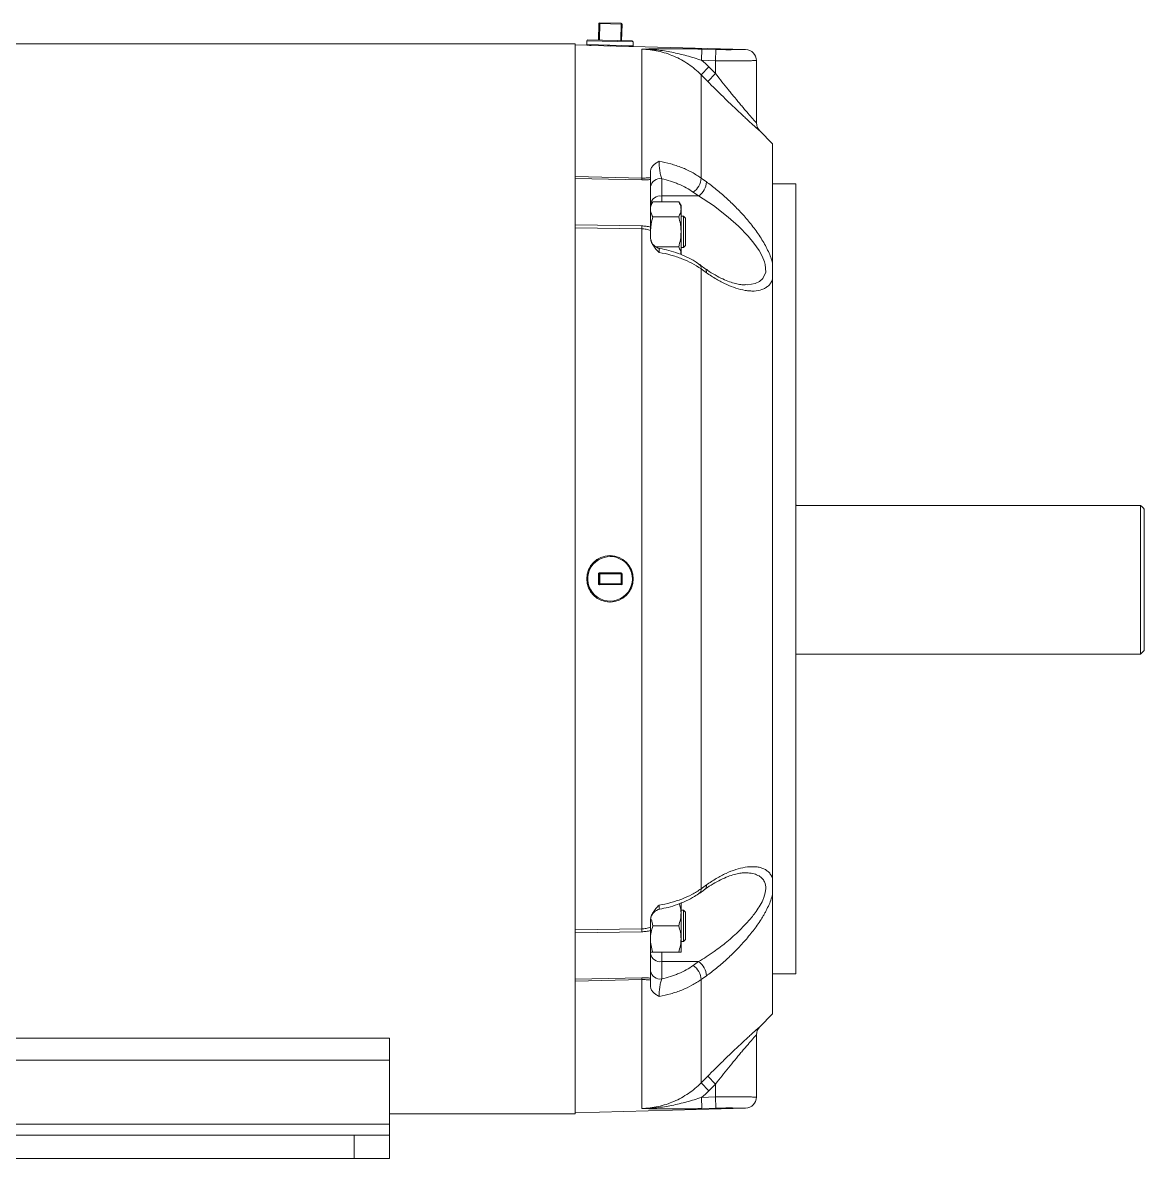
# Paper-space layout '_Front' of a CAD drawing. Header units: inches. Extents: x -11.3 to 13.4, y -6.2 to 9.6.
# Drawn here: x 1.31 to 13.38, y -6.23 to 5.98 of the extents above; entities that cross this region are included whole.
import ezdxf

# ---------------------------------------------------------------- set-up
doc = ezdxf.new("R2010")
doc.units = ezdxf.units.IN
doc.header["$MEASUREMENT"] = 0

psp = doc.layouts.new('_Front')

# ---------------------------------------------------------------- linework, layer by layer
at = {"color": 7, "linetype": 'Continuous', "lineweight": 15}
for p, q in [((7.502, 5.796), (7.506, 5.974)), ((7.756, 5.967), (7.506, 5.974)), ((7.516, 5.983), (7.512, 5.796)), ((7.516, 5.983), (7.746, 5.977)), ((7.741, 5.79), (7.746, 5.977)), ((7.756, 5.967), (7.751, 5.79)), ((7.25, 5.755), (1.018, 5.755)), ((7.25, 5.755), (7.25, -5.755)), ((7.383, 5.741), (7.25, 5.744)), ((7.376, 5.79), (7.375, 5.75)), ((7.387, 5.799), (7.866, 5.787)), ((7.875, 5.736), (7.876, 5.776)), ((7.827, 5.728), (7.423, 5.738)), ((7.63, 5.732), (7.62, 5.733)), ((7.62, 5.733), (7.62, 5.733)), ((7.63, 5.732), (7.63, 5.733)), ((9.085, 5.696), (7.867, 5.728)), ((7.967, 5.699), (7.967, 4.312)), ((8.612, 5.579), (8.615, 5.699)), ((8.615, 5.699), (8.765, 5.695)), ((8.762, 5.575), (8.765, 5.695)), ((8.606, 5.423), (8.691, 5.508)), ((8.762, 5.575), (8.612, 5.579)), ((8.691, 5.508), (8.762, 5.436)), ((8.762, 5.436), (8.762, 5.575)), ((9.202, 5.576), (9.202, 4.905)), ((8.606, 5.423), (8.606, 4.312)), ((8.677, 5.352), (8.606, 5.423)), ((8.677, 5.352), (8.762, 5.436)), ((9.375, 4.682), (9.237, 4.82)), ((9.375, 3.396), (9.375, 4.682)), ((7.25, 4.328), (7.967, 4.312)), ((7.967, 4.293), (7.25, 4.309)), ((8.062, 4.317), (8.062, 4.383)), ((8.062, 4.296), (8.062, 3.784)), ((8.182, 4.305), (8.182, 4.058)), ((8.606, 4.312), (8.663, 4.271)), ((8.579, 4.119), (8.521, 4.16)), ((9.625, 4.249), (9.375, 4.249)), ((9.625, -4.249), (9.625, 4.249)), ((8.087, 4.058), (8.062, 4.015)), ((8.087, 4.058), (8.365, 4.058)), ((8.579, 4.119), (8.182, 4.119)), ((8.39, 4.015), (8.365, 4.058)), ((8.39, 3.49), (8.39, 4.015)), ((7.25, 3.807), (7.967, 3.797)), ((7.967, 3.797), (7.967, -3.797)), ((8.087, 3.896), (8.365, 3.896)), ((8.417, 3.901), (8.39, 3.901)), ((8.437, 3.881), (8.417, 3.901)), ((8.417, 3.566), (8.417, 3.901)), ((8.437, 3.881), (8.437, 3.586)), ((7.967, 3.766), (7.25, 3.777)), ((8.062, 3.672), (8.062, 3.749)), ((8.118, 3.571), (8.365, 3.571)), ((8.39, 3.566), (8.417, 3.566)), ((8.417, 3.566), (8.437, 3.586)), ((8.606, 3.335), (8.606, -3.335)), ((8.663, 3.294), (8.606, 3.335)), ((9.375, -3.223), (9.375, 3.223)), ((9.637, 0.79), (9.625, 0.797)), ((9.637, 0.79), (13.335, 0.79)), ((13.335, -0.812), (13.335, 0.79)), ((13.375, 0.749), (13.375, -0.772)), ((7.626, 0.25), (7.625, 0.25)), ((7.756, 0.053), (7.502, 0.053)), ((7.502, 0.053), (7.502, -0.053)), ((7.506, -0.053), (7.506, 0.053)), ((7.512, 0.063), (7.746, 0.063)), ((7.516, 0.053), (7.516, -0.053)), ((7.746, -0.053), (7.746, 0.053)), ((7.756, -0.053), (7.756, 0.053)), ((7.502, -0.053), (7.756, -0.053)), ((7.746, -0.062), (7.512, -0.062)), ((7.625, -0.25), (7.626, -0.25)), ((9.625, -0.812), (13.335, -0.812)), ((13.335, -0.812), (13.375, -0.772)), ((8.606, -3.335), (8.663, -3.294)), ((9.375, -4.682), (9.375, -3.396)), ((8.39, -4.015), (8.39, -3.483)), ((8.417, -3.566), (8.39, -3.566)), ((8.437, -3.586), (8.417, -3.566)), ((8.417, -3.901), (8.417, -3.566)), ((8.437, -3.586), (8.437, -3.881)), ((7.25, -3.777), (7.967, -3.766)), ((8.062, -3.749), (8.062, -3.672)), ((8.062, -3.784), (8.062, -4.296)), ((8.074, -3.666), (8.087, -3.734)), ((8.087, -3.734), (8.365, -3.734)), ((7.967, -3.797), (7.25, -3.807)), ((8.39, -3.901), (8.417, -3.901)), ((8.417, -3.901), (8.437, -3.881)), ((8.087, -4.015), (8.365, -4.015)), ((8.182, -4.015), (8.182, -4.305)), ((8.579, -4.119), (8.182, -4.119)), ((8.521, -4.16), (8.579, -4.119)), ((8.663, -4.271), (8.606, -4.312)), ((9.375, -4.249), (9.625, -4.249)), ((7.25, -4.309), (7.967, -4.293)), ((7.967, -4.312), (7.25, -4.328)), ((7.967, -4.312), (7.967, -5.699)), ((8.062, -4.383), (8.062, -4.317)), ((8.606, -4.312), (8.606, -5.423)), ((9.237, -4.82), (9.375, -4.682)), ((5.253, -4.943), (-5.997, -4.943)), ((5.253, -4.943), (5.253, -6.235)), ((9.202, -4.905), (9.202, -5.576)), ((5.253, -5.178), (-5.997, -5.178)), ((8.606, -5.423), (8.677, -5.352)), ((8.677, -5.352), (8.762, -5.436)), ((8.606, -5.423), (8.691, -5.508)), ((8.762, -5.436), (8.691, -5.508)), ((8.762, -5.575), (8.762, -5.436)), ((8.612, -5.579), (8.762, -5.575)), ((8.612, -5.579), (8.615, -5.699)), ((8.762, -5.575), (8.765, -5.695)), ((7.25, -5.744), (9.085, -5.696)), ((8.765, -5.695), (8.615, -5.699)), ((5.253, -5.755), (7.25, -5.755)), ((5.253, -5.867), (-5.997, -5.867)), ((5.253, -5.985), (-5.997, -5.985)), ((4.873, -6.235), (4.873, -5.985)), ((5.253, -6.235), (-5.997, -6.235))]:
    psp.add_line(p, q, dxfattribs=at)
at = {"color": 9, "linetype": 'Continuous', "lineweight": 15}
for p, q in [((7.375, 5.75), (7.875, 5.736)), ((7.876, 5.776), (7.376, 5.79))]:
    psp.add_line(p, q, dxfattribs=at)
at = {"color": 9, "linetype": 'Continuous', "lineweight": 15, "flags": 128}
psp.add_lwpolyline([(9.08, 3.165), (9.108, 3.164), (9.187, 3.178), (9.233, 3.199), (9.27, 3.231), (9.301, 3.301), (9.295, 3.383), (9.288, 3.41), (9.263, 3.47), (9.23, 3.531), (9.175, 3.611), (9.112, 3.687), (9.008, 3.795), (8.897, 3.893), (8.739, 4.015), (8.579, 4.119), (8.579, 4.119)], dxfattribs=at)
at = {"color": 7, "linetype": 'Continuous', "lineweight": 15, "flags": 128}
for points in [[(8.648, 3.34), (8.608, 3.368), (8.591, 3.381)], [(8.591, -3.381), (8.631, -3.352), (8.648, -3.34)]]:
    psp.add_lwpolyline(points, dxfattribs=at)
at = {"color": 7, "linetype": 'Continuous', "lineweight": 15}
psp.add_circle((7.626, 0), 0.25, dxfattribs=at)
for centre, radius, start, end in [((7.516, 5.973), 0.01, 88.5, 178.5), ((7.746, 5.967), 0.01, 358.5, 88.5), ((7.385, 5.749), 0.01, 178.5, 237.0022), ((7.386, 5.789), 0.01, 88.5, 178.5), ((7.866, 5.777), 0.01, 358.5, 88.5), ((7.865, 5.737), 0.01, 299.9978, 358.5), ((9.082, 5.576), 0.12, 0, 88.5), ((9.322, 4.905), 0.12, 180, 225), ((9.254, 4.303), 1.287, 179.5702, 180.4298), ((8.167, 4.199), 0.107, 81.9505, 168.5782), ((8.411, 4.321), 0.195, 304.3036, 357.3432), ((8.469, 4.28), 0.195, 304.2903, 357.3796), ((8.167, 4.013), 0.107, 81.9505, 168.5782), ((8.182, 3.673), 0.12, 189.4568, 260.22), ((7.625, 0), 0.25, 90.0152, 269.9848), ((7.627, 0), 0.24, 121.2003, 43.2622), ((7.512, 0.053), 0.01, 90.0098, 180.0098), ((7.516, 0.053), 0.01, 90.0098, 180.0098), ((7.421, 0.055), 0.0957, 358.5046, 4.4944), ((7.651, 0.055), 0.0957, 358.5046, 4.4944), ((7.746, 0.053), 0.01, 359.9902, 89.9902), ((7.512, -0.053), 0.01, 179.9902, 269.9902), ((7.516, -0.053), 0.01, 179.9902, 269.9902), ((7.421, -0.055), 0.0957, 355.5056, 1.4954), ((7.651, -0.055), 0.0957, 355.5056, 1.4954), ((7.746, -0.053), 0.01, 270.0098, 0.0098), ((8.182, -3.673), 0.12, 99.8782, 170.3312), ((8.167, -4.013), 0.107, 191.4218, 278.0495), ((8.469, -4.28), 0.195, 2.6204, 55.7097), ((8.167, -4.199), 0.107, 191.4218, 278.0495), ((8.411, -4.321), 0.195, 2.6568, 55.6964), ((9.254, -4.303), 1.287, 179.5702, 180.4298), ((9.322, -4.905), 0.12, 135, 180), ((9.082, -5.576), 0.12, 271.5, 0)]:
    psp.add_arc(centre, radius, start, end, dxfattribs=at)
at = {"color": 9, "linetype": 'Continuous', "lineweight": 15}
for centre, radius, start, end in [((8.56, 3.345), 0.0472, 347.6633, 49.5033), ((8.617, 3.304), 0.0474, 347.6567, 49.0153), ((7.627, 0), 0.24, 90.0009, 121.2183), ((7.627, 0), 0.24, 43.2469, 89.9976), ((8.617, -3.304), 0.0474, 310.9839, 12.3434), ((8.56, -3.345), 0.0472, 310.6055, 12.3244)]:
    psp.add_arc(centre, radius, start, end, dxfattribs=at)
at = {"color": 7, "linetype": 'Continuous', "lineweight": 15}
for points, knots in [([(7.383, 5.741), (7.382, 5.741), (7.38, 5.741), (7.395, 5.74), (7.413, 5.739), (7.419, 5.739), (7.421, 5.738), (7.422, 5.738), (7.423, 5.738), (7.423, 5.738), (7.423, 5.738), (7.423, 5.738), (7.423, 5.738)], [0, 0, 0, 0, 0.224506, 0.774592, 0.903987, 0.968662, 0.984824, 0.992908, 0.996955, 0.998983, 0.999705, 1, 1, 1, 1]), ([(7.62, 5.733), (7.615, 5.733), (7.611, 5.733), (7.605, 5.733), (7.604, 5.733), (7.602, 5.733), (7.602, 5.734), (7.601, 5.734), (7.601, 5.734), (7.601, 5.734), (7.601, 5.734), (7.6, 5.734), (7.6, 5.734), (7.6, 5.734)], [0, 0, 0, 0, 0.5, 0.5, 0.75, 0.75, 0.875, 0.875, 0.9375, 0.9375, 0.96875, 0.96875, 1, 1, 1, 1]), ([(7.827, 5.728), (7.827, 5.728), (7.827, 5.728), (7.828, 5.728), (7.83, 5.728), (7.838, 5.728), (7.855, 5.728), (7.871, 5.728), (7.868, 5.728), (7.867, 5.728)], [0, 0, 0, 0, 0.000922, 0.003788, 0.01677, 0.0683, 0.274618, 0.800262, 1, 1, 1, 1]), ([(8.615, 5.699), (8.557, 5.701), (8.5, 5.702), (8.416, 5.703), (8.388, 5.703), (8.333, 5.703), (8.306, 5.703), (8.225, 5.703), (8.173, 5.703), (8.095, 5.702), (8.069, 5.701), (8.031, 5.701), (8.018, 5.7), (7.993, 5.7), (7.98, 5.699), (7.967, 5.699)], [0, 0, 0, 0, 0.25, 0.25, 0.375, 0.375, 0.5, 0.5, 0.75, 0.75, 0.875, 0.875, 0.9375, 0.9375, 1, 1, 1, 1]), ([(8.606, 5.423), (8.564, 5.466), (8.518, 5.503), (8.445, 5.553), (8.42, 5.569), (8.368, 5.598), (8.341, 5.611), (8.259, 5.646), (8.202, 5.665), (8.116, 5.684), (8.086, 5.689), (8.027, 5.696), (7.997, 5.698), (7.967, 5.699)], [0, 0, 0, 0, 0.25, 0.25, 0.375, 0.375, 0.5, 0.5, 0.75, 0.75, 0.875, 0.875, 1, 1, 1, 1]), ([(8.612, 5.579), (8.585, 5.588), (8.559, 5.597), (8.505, 5.613), (8.479, 5.62), (8.399, 5.642), (8.345, 5.655), (8.238, 5.676), (8.184, 5.685), (8.103, 5.693), (8.076, 5.695), (8.022, 5.698), (7.994, 5.699), (7.967, 5.699)], [0, 0, 0, 0, 0.125, 0.125, 0.25, 0.25, 0.5, 0.5, 0.75, 0.75, 0.875, 0.875, 1, 1, 1, 1]), ([(8.765, 5.695), (8.786, 5.695), (8.807, 5.694), (8.838, 5.694), (8.849, 5.694), (8.869, 5.693), (8.879, 5.693), (8.908, 5.693), (8.927, 5.693), (8.953, 5.694), (8.961, 5.694), (8.977, 5.694), (8.985, 5.694), (9.007, 5.694), (9.02, 5.695), (9.038, 5.695), (9.043, 5.695), (9.053, 5.695), (9.062, 5.696), (9.069, 5.696), (9.075, 5.696), (9.077, 5.696), (9.083, 5.696), (9.085, 5.696), (9.085, 5.696)], [0, 0, 0, 0, 0.125, 0.125, 0.1875, 0.1875, 0.25, 0.25, 0.375, 0.375, 0.4375, 0.4375, 0.5, 0.5, 0.625, 0.625, 0.6875, 0.6875, 0.75, 0.8125, 0.8125, 0.875, 0.875, 1, 1, 1, 1]), ([(9.202, 5.576), (9.202, 5.576), (9.199, 5.576), (9.191, 5.576), (9.187, 5.576), (9.179, 5.576), (9.169, 5.576), (9.157, 5.575), (9.143, 5.575), (9.136, 5.575), (9.112, 5.575), (9.093, 5.574), (9.063, 5.574), (9.052, 5.574), (9.03, 5.574), (9.018, 5.574), (8.982, 5.574), (8.957, 5.574), (8.917, 5.574), (8.903, 5.574), (8.876, 5.574), (8.862, 5.574), (8.82, 5.575), (8.791, 5.575), (8.762, 5.575)], [0, 0, 0, 0, 0.125, 0.125, 0.1875, 0.1875, 0.25, 0.3125, 0.3125, 0.375, 0.375, 0.5, 0.5, 0.5625, 0.5625, 0.625, 0.625, 0.75, 0.75, 0.8125, 0.8125, 0.875, 0.875, 1, 1, 1, 1]), ([(8.762, 5.436), (8.785, 5.406), (8.808, 5.377), (8.854, 5.319), (8.878, 5.29), (8.912, 5.247), (8.923, 5.233), (8.946, 5.205), (8.958, 5.191), (8.992, 5.15), (9.014, 5.123), (9.046, 5.085), (9.057, 5.073), (9.077, 5.048), (9.087, 5.036), (9.117, 5.002), (9.134, 4.982), (9.154, 4.959), (9.158, 4.955), (9.165, 4.947), (9.168, 4.943), (9.178, 4.932), (9.183, 4.926), (9.192, 4.916), (9.196, 4.911), (9.201, 4.906), (9.202, 4.905), (9.202, 4.905)], [0, 0, 0, 0, 0.125, 0.125, 0.25, 0.25, 0.3125, 0.3125, 0.375, 0.375, 0.5, 0.5, 0.5625, 0.5625, 0.625, 0.625, 0.75, 0.75, 0.78125, 0.78125, 0.8125, 0.8125, 0.875, 0.875, 0.9375, 0.9375, 1, 1, 1, 1]), ([(9.237, 4.82), (9.237, 4.82), (9.236, 4.821), (9.23, 4.826), (9.226, 4.829), (9.211, 4.843), (9.196, 4.856), (9.159, 4.89), (9.137, 4.909), (9.102, 4.942), (9.089, 4.954), (9.063, 4.978), (9.05, 4.99), (9.009, 5.029), (8.98, 5.055), (8.936, 5.098), (8.921, 5.112), (8.891, 5.141), (8.876, 5.155), (8.831, 5.199), (8.8, 5.229), (8.739, 5.29), (8.708, 5.32), (8.677, 5.352)], [0, 0, 0, 0, 0.0625, 0.0625, 0.125, 0.125, 0.25, 0.25, 0.375, 0.375, 0.4375, 0.4375, 0.5, 0.5, 0.625, 0.625, 0.6875, 0.6875, 0.75, 0.75, 0.875, 0.875, 1, 1, 1, 1]), ([(8.062, 4.383), (8.062, 4.395), (8.065, 4.406), (8.072, 4.423), (8.075, 4.428), (8.082, 4.438), (8.086, 4.443), (8.099, 4.456), (8.109, 4.465), (8.125, 4.476), (8.131, 4.479), (8.143, 4.486), (8.149, 4.489), (8.155, 4.492)], [0, 0, 0, 0, 0.25, 0.25, 0.375, 0.375, 0.5, 0.5, 0.75, 0.75, 0.875, 0.875, 1, 1, 1, 1]), ([(8.155, 4.492), (8.197, 4.485), (8.239, 4.476), (8.299, 4.459), (8.319, 4.453), (8.359, 4.44), (8.379, 4.433), (8.436, 4.41), (8.472, 4.393), (8.542, 4.355), (8.575, 4.334), (8.606, 4.312)], [0, 0, 0, 0, 0.25, 0.25, 0.375, 0.375, 0.5, 0.5, 0.75, 0.75, 1, 1, 1, 1]), ([(8.155, 4.492), (8.155, 4.487), (8.155, 4.481), (8.155, 4.467), (8.155, 4.459), (8.156, 4.443), (8.157, 4.434), (8.159, 4.417), (8.16, 4.408), (8.162, 4.39), (8.163, 4.381), (8.166, 4.364), (8.168, 4.356), (8.173, 4.332), (8.177, 4.317), (8.182, 4.305)], [0, 0, 0, 0, 0.125, 0.125, 0.25, 0.25, 0.375, 0.375, 0.5, 0.5, 0.625, 0.625, 0.75, 0.75, 1, 1, 1, 1]), ([(7.967, 4.312), (7.983, 4.312), (8, 4.312), (8.031, 4.314), (8.047, 4.315), (8.062, 4.317)], [0, 0, 0, 0, 0.5, 0.5, 1, 1, 1, 1]), ([(8.062, 4.296), (8.047, 4.295), (8.031, 4.294), (7.999, 4.293), (7.983, 4.293), (7.967, 4.293)], [0, 0, 0, 0, 0.5, 0.5, 1, 1, 1, 1]), ([(8.521, 4.16), (8.474, 4.194), (8.421, 4.223), (8.35, 4.253), (8.336, 4.259), (8.306, 4.27), (8.291, 4.275), (8.245, 4.29), (8.214, 4.298), (8.182, 4.305)], [0, 0, 0, 0, 0.5, 0.5, 0.625, 0.625, 0.75, 0.75, 1, 1, 1, 1]), ([(8.663, 4.271), (8.699, 4.246), (8.734, 4.219), (8.805, 4.161), (8.84, 4.131), (8.91, 4.068), (8.945, 4.034), (9.014, 3.964), (9.048, 3.928), (9.113, 3.852), (9.145, 3.814), (9.191, 3.753), (9.206, 3.733), (9.234, 3.691), (9.248, 3.67), (9.274, 3.628), (9.286, 3.607), (9.309, 3.565), (9.32, 3.543), (9.34, 3.5), (9.349, 3.479), (9.36, 3.447), (9.363, 3.437), (9.37, 3.416), (9.373, 3.406), (9.375, 3.396)], [0, 0, 0, 0, 0.125, 0.125, 0.25, 0.25, 0.375, 0.375, 0.5, 0.5, 0.625, 0.625, 0.6875, 0.6875, 0.75, 0.75, 0.8125, 0.8125, 0.875, 0.875, 0.9375, 0.9375, 0.96875, 0.96875, 1, 1, 1, 1]), ([(8.062, 3.977), (8.062, 3.991), (8.064, 4.005), (8.073, 4.032), (8.08, 4.045), (8.087, 4.058)], [0, 0, 0, 0, 0.5, 0.5, 1, 1, 1, 1]), ([(8.39, 3.977), (8.39, 3.991), (8.388, 4.005), (8.379, 4.032), (8.373, 4.045), (8.365, 4.058)], [0, 0, 0, 0, 0.5, 0.5, 1, 1, 1, 1]), ([(8.087, 3.896), (8.079, 3.909), (8.073, 3.923), (8.064, 3.95), (8.062, 3.963), (8.062, 3.977)], [0, 0, 0, 0, 0.5, 0.5, 1, 1, 1, 1]), ([(8.365, 3.896), (8.373, 3.909), (8.379, 3.923), (8.388, 3.95), (8.39, 3.963), (8.39, 3.977)], [0, 0, 0, 0, 0.5, 0.5, 1, 1, 1, 1]), ([(7.967, 3.797), (7.983, 3.797), (7.999, 3.795), (8.031, 3.791), (8.047, 3.788), (8.062, 3.784)], [0, 0, 0, 0, 0.5, 0.5, 1, 1, 1, 1]), ([(8.087, 3.896), (8.08, 3.87), (8.068, 3.827), (8.066, 3.783), (8.065, 3.767)], [0, 0, 0, 0, 0.620022, 1, 1, 1, 1]), ([(8.39, 3.734), (8.39, 3.747), (8.39, 3.761), (8.387, 3.789), (8.386, 3.802), (8.379, 3.843), (8.373, 3.869), (8.365, 3.896)], [0, 0, 0, 0, 0.25, 0.25, 0.5, 0.5, 1, 1, 1, 1]), ([(8.062, 3.749), (8.047, 3.755), (8.031, 3.759), (8, 3.765), (7.983, 3.766), (7.967, 3.766)], [0, 0, 0, 0, 0.5, 0.5, 1, 1, 1, 1]), ([(8.062, 3.672), (8.062, 3.658), (8.065, 3.644), (8.072, 3.623), (8.075, 3.615), (8.082, 3.602), (8.086, 3.595), (8.099, 3.575), (8.109, 3.561), (8.125, 3.542), (8.131, 3.536), (8.143, 3.523), (8.149, 3.517), (8.155, 3.511)], [0, 0, 0, 0, 0.25, 0.25, 0.375, 0.375, 0.5, 0.5, 0.75, 0.75, 0.875, 0.875, 1, 1, 1, 1]), ([(8.365, 3.571), (8.373, 3.598), (8.379, 3.624), (8.388, 3.679), (8.39, 3.706), (8.39, 3.734)], [0, 0, 0, 0, 0.5, 0.5, 1, 1, 1, 1]), ([(8.59, 3.38), (8.574, 3.392), (8.532, 3.422), (8.454, 3.463), (8.361, 3.503), (8.262, 3.534), (8.195, 3.548), (8.162, 3.554)], [0, 0, 0, 0, 0.134424, 0.352213, 0.573211, 0.791918, 1, 1, 1, 1]), ([(8.39, 3.49), (8.39, 3.497), (8.39, 3.504), (8.387, 3.517), (8.386, 3.524), (8.379, 3.545), (8.373, 3.558), (8.365, 3.571)], [0, 0, 0, 0, 0.25, 0.25, 0.5, 0.5, 1, 1, 1, 1]), ([(8.606, 3.335), (8.575, 3.357), (8.542, 3.377), (8.473, 3.413), (8.437, 3.43), (8.38, 3.452), (8.36, 3.459), (8.32, 3.472), (8.3, 3.478), (8.239, 3.495), (8.197, 3.504), (8.155, 3.511)], [0, 0, 0, 0, 0.25, 0.25, 0.5, 0.5, 0.625, 0.625, 0.75, 0.75, 1, 1, 1, 1]), ([(9.08, 3.163), (9.065, 3.163), (9.034, 3.164), (8.977, 3.176), (8.911, 3.196), (8.837, 3.226), (8.757, 3.268), (8.693, 3.307), (8.657, 3.334), (8.648, 3.34)], [0, 0, 0, 0, 0.129939, 0.273569, 0.426449, 0.591164, 0.769028, 0.947439, 1, 1, 1, 1]), ([(9.375, 3.223), (9.375, 3.238), (9.375, 3.252), (9.375, 3.281), (9.375, 3.309), (9.375, 3.338), (9.375, 3.367), (9.375, 3.382), (9.375, 3.396)], [0, 0, 0, 0, 0.25, 0.25, 0.5, 0.75, 0.75, 1, 1, 1, 1]), ([(9.375, 3.223), (9.37, 3.209), (9.364, 3.196), (9.349, 3.173), (9.34, 3.162), (9.32, 3.144), (9.31, 3.136), (9.292, 3.126), (9.286, 3.123), (9.274, 3.117), (9.267, 3.114), (9.235, 3.103), (9.206, 3.098), (9.161, 3.096), (9.146, 3.097), (9.114, 3.099), (9.098, 3.101), (9.048, 3.109), (9.015, 3.117), (8.946, 3.139), (8.912, 3.153), (8.842, 3.185), (8.806, 3.204), (8.735, 3.245), (8.699, 3.268), (8.663, 3.294)], [0, 0, 0, 0, 0.0625, 0.0625, 0.125, 0.125, 0.1875, 0.1875, 0.21875, 0.21875, 0.25, 0.25, 0.375, 0.375, 0.4375, 0.4375, 0.5, 0.5, 0.625, 0.625, 0.75, 0.75, 0.875, 0.875, 1, 1, 1, 1]), ([(8.648, -3.339), (8.65, -3.338), (8.679, -3.316), (8.735, -3.281), (8.817, -3.236), (8.893, -3.203), (8.963, -3.179), (9.022, -3.167), (9.061, -3.162), (9.077, -3.163), (9.08, -3.163)], [0, 0, 0, 0, 0.009396, 0.183175, 0.358918, 0.536253, 0.69268, 0.837504, 0.972924, 1, 1, 1, 1]), ([(8.663, -3.294), (8.699, -3.268), (8.734, -3.245), (8.805, -3.204), (8.84, -3.185), (8.91, -3.153), (8.945, -3.139), (9.014, -3.117), (9.048, -3.109), (9.113, -3.098), (9.145, -3.096), (9.191, -3.098), (9.206, -3.099), (9.234, -3.104), (9.248, -3.108), (9.274, -3.117), (9.286, -3.122), (9.309, -3.136), (9.32, -3.144), (9.34, -3.162), (9.349, -3.173), (9.36, -3.19), (9.363, -3.196), (9.37, -3.209), (9.373, -3.216), (9.375, -3.223)], [0, 0, 0, 0, 0.125, 0.125, 0.25, 0.25, 0.375, 0.375, 0.5, 0.5, 0.625, 0.625, 0.6875, 0.6875, 0.75, 0.75, 0.8125, 0.8125, 0.875, 0.875, 0.9375, 0.9375, 0.96875, 0.96875, 1, 1, 1, 1]), ([(9.375, -3.396), (9.375, -3.382), (9.375, -3.367), (9.375, -3.338), (9.375, -3.309), (9.375, -3.281), (9.375, -3.252), (9.375, -3.238), (9.375, -3.223)], [0, 0, 0, 0, 0.25, 0.25, 0.5, 0.75, 0.75, 1, 1, 1, 1]), ([(8.155, -3.511), (8.197, -3.504), (8.239, -3.495), (8.299, -3.478), (8.319, -3.472), (8.359, -3.46), (8.379, -3.453), (8.436, -3.43), (8.472, -3.414), (8.542, -3.377), (8.575, -3.357), (8.606, -3.335)], [0, 0, 0, 0, 0.25, 0.25, 0.375, 0.375, 0.5, 0.5, 0.75, 0.75, 1, 1, 1, 1]), ([(8.161, -3.554), (8.192, -3.548), (8.257, -3.536), (8.353, -3.505), (8.448, -3.466), (8.528, -3.424), (8.572, -3.393), (8.59, -3.38)], [0, 0, 0, 0, 0.190627, 0.41164, 0.631235, 0.851273, 1, 1, 1, 1]), ([(9.375, -3.396), (9.37, -3.416), (9.364, -3.437), (9.349, -3.479), (9.34, -3.5), (9.32, -3.543), (9.31, -3.564), (9.292, -3.596), (9.286, -3.607), (9.274, -3.628), (9.267, -3.639), (9.235, -3.692), (9.206, -3.733), (9.161, -3.793), (9.146, -3.812), (9.114, -3.851), (9.098, -3.871), (9.048, -3.927), (9.015, -3.964), (8.946, -4.033), (8.912, -4.066), (8.842, -4.13), (8.806, -4.161), (8.735, -4.219), (8.699, -4.246), (8.663, -4.271)], [0, 0, 0, 0, 0.0625, 0.0625, 0.125, 0.125, 0.1875, 0.1875, 0.21875, 0.21875, 0.25, 0.25, 0.375, 0.375, 0.4375, 0.4375, 0.5, 0.5, 0.625, 0.625, 0.75, 0.75, 0.875, 0.875, 1, 1, 1, 1]), ([(8.062, -3.672), (8.062, -3.658), (8.065, -3.644), (8.072, -3.623), (8.075, -3.615), (8.082, -3.602), (8.086, -3.595), (8.099, -3.575), (8.109, -3.561), (8.125, -3.542), (8.131, -3.536), (8.143, -3.523), (8.149, -3.517), (8.155, -3.511)], [0, 0, 0, 0, 0.25, 0.25, 0.375, 0.375, 0.5, 0.5, 0.75, 0.75, 0.875, 0.875, 1, 1, 1, 1]), ([(8.39, -3.593), (8.39, -3.59), (8.39, -3.557), (8.381, -3.524), (8.373, -3.495)], [0, 0, 0, 0, 0.101267, 1, 1, 1, 1]), ([(8.365, -3.734), (8.373, -3.711), (8.379, -3.687), (8.388, -3.641), (8.39, -3.617), (8.39, -3.593)], [0, 0, 0, 0, 0.5, 0.5, 1, 1, 1, 1]), ([(7.967, -3.766), (7.983, -3.766), (8, -3.765), (8.031, -3.759), (8.047, -3.755), (8.062, -3.749)], [0, 0, 0, 0, 0.5, 0.5, 1, 1, 1, 1]), ([(8.062, -3.784), (8.047, -3.788), (8.031, -3.791), (7.999, -3.795), (7.983, -3.797), (7.967, -3.797)], [0, 0, 0, 0, 0.5, 0.5, 1, 1, 1, 1]), ([(8.062, -3.874), (8.062, -3.85), (8.064, -3.826), (8.073, -3.779), (8.08, -3.756), (8.087, -3.734)], [0, 0, 0, 0, 0.5, 0.5, 1, 1, 1, 1]), ([(8.39, -3.874), (8.39, -3.85), (8.388, -3.826), (8.379, -3.779), (8.373, -3.756), (8.365, -3.734)], [0, 0, 0, 0, 0.5, 0.5, 1, 1, 1, 1]), ([(8.087, -4.015), (8.079, -3.992), (8.073, -3.968), (8.064, -3.922), (8.062, -3.898), (8.062, -3.874)], [0, 0, 0, 0, 0.5, 0.5, 1, 1, 1, 1]), ([(8.365, -4.015), (8.373, -3.992), (8.379, -3.968), (8.388, -3.922), (8.39, -3.898), (8.39, -3.874)], [0, 0, 0, 0, 0.5, 0.5, 1, 1, 1, 1]), ([(8.087, -4.015), (8.079, -4.015), (8.073, -4.015), (8.064, -4.015), (8.062, -4.015), (8.062, -4.015)], [0, 0, 0, 0, 0.5, 0.5, 1, 1, 1, 1]), ([(8.39, -4.015), (8.39, -4.015), (8.39, -4.015), (8.387, -4.015), (8.386, -4.015), (8.379, -4.015), (8.373, -4.015), (8.365, -4.015)], [0, 0, 0, 0, 0.25, 0.25, 0.5, 0.5, 1, 1, 1, 1]), ([(8.182, -4.305), (8.214, -4.298), (8.245, -4.29), (8.291, -4.275), (8.306, -4.27), (8.336, -4.259), (8.35, -4.253), (8.421, -4.223), (8.474, -4.194), (8.521, -4.16)], [0, 0, 0, 0, 0.25, 0.25, 0.375, 0.375, 0.5, 0.5, 1, 1, 1, 1]), ([(7.967, -4.293), (7.983, -4.293), (7.999, -4.293), (8.031, -4.294), (8.047, -4.295), (8.062, -4.296)], [0, 0, 0, 0, 0.5, 0.5, 1, 1, 1, 1]), ([(8.062, -4.317), (8.047, -4.315), (8.031, -4.314), (8, -4.312), (7.983, -4.312), (7.967, -4.312)], [0, 0, 0, 0, 0.5, 0.5, 1, 1, 1, 1]), ([(8.062, -4.383), (8.062, -4.395), (8.065, -4.406), (8.072, -4.423), (8.075, -4.428), (8.082, -4.438), (8.086, -4.443), (8.099, -4.456), (8.109, -4.465), (8.125, -4.476), (8.131, -4.479), (8.143, -4.486), (8.149, -4.489), (8.155, -4.492)], [0, 0, 0, 0, 0.25, 0.25, 0.375, 0.375, 0.5, 0.5, 0.75, 0.75, 0.875, 0.875, 1, 1, 1, 1]), ([(8.182, -4.305), (8.18, -4.311), (8.178, -4.318), (8.174, -4.332), (8.172, -4.34), (8.168, -4.356), (8.166, -4.364), (8.163, -4.381), (8.162, -4.39), (8.16, -4.408), (8.159, -4.417), (8.157, -4.434), (8.156, -4.443), (8.155, -4.459), (8.155, -4.467), (8.155, -4.481), (8.155, -4.487), (8.155, -4.492)], [0, 0, 0, 0, 0.125, 0.125, 0.25, 0.25, 0.375, 0.375, 0.5, 0.5, 0.625, 0.625, 0.75, 0.75, 0.875, 0.875, 1, 1, 1, 1]), ([(8.606, -4.312), (8.575, -4.334), (8.542, -4.355), (8.473, -4.392), (8.437, -4.409), (8.38, -4.432), (8.36, -4.44), (8.32, -4.453), (8.3, -4.459), (8.239, -4.476), (8.197, -4.485), (8.155, -4.492)], [0, 0, 0, 0, 0.25, 0.25, 0.5, 0.5, 0.625, 0.625, 0.75, 0.75, 1, 1, 1, 1]), ([(8.677, -5.352), (8.708, -5.32), (8.739, -5.29), (8.801, -5.229), (8.831, -5.199), (8.892, -5.139), (8.922, -5.111), (8.981, -5.055), (9.009, -5.028), (9.05, -4.99), (9.064, -4.977), (9.09, -4.953), (9.102, -4.942), (9.126, -4.92), (9.137, -4.91), (9.159, -4.89), (9.169, -4.881), (9.187, -4.864), (9.195, -4.857), (9.206, -4.847), (9.21, -4.844), (9.216, -4.839), (9.219, -4.836), (9.232, -4.825), (9.237, -4.82), (9.237, -4.82)], [0, 0, 0, 0, 0.125, 0.125, 0.25, 0.25, 0.375, 0.375, 0.5, 0.5, 0.5625, 0.5625, 0.625, 0.625, 0.6875, 0.6875, 0.75, 0.75, 0.8125, 0.8125, 0.84375, 0.84375, 0.875, 0.875, 1, 1, 1, 1]), ([(9.202, -4.905), (9.202, -4.905), (9.197, -4.91), (9.183, -4.926), (9.178, -4.932), (9.165, -4.946), (9.158, -4.955), (9.143, -4.972), (9.134, -4.982), (9.116, -5.003), (9.107, -5.014), (9.088, -5.036), (9.078, -5.048), (9.057, -5.072), (9.046, -5.085), (9.014, -5.123), (8.992, -5.15), (8.947, -5.204), (8.924, -5.232), (8.878, -5.29), (8.855, -5.319), (8.808, -5.377), (8.785, -5.406), (8.762, -5.436)], [0, 0, 0, 0, 0.125, 0.125, 0.1875, 0.1875, 0.25, 0.25, 0.3125, 0.3125, 0.375, 0.375, 0.4375, 0.4375, 0.5, 0.5, 0.625, 0.625, 0.75, 0.75, 0.875, 0.875, 1, 1, 1, 1]), ([(7.967, -5.699), (7.997, -5.698), (8.027, -5.696), (8.086, -5.689), (8.116, -5.684), (8.202, -5.665), (8.259, -5.646), (8.341, -5.611), (8.368, -5.598), (8.42, -5.569), (8.445, -5.553), (8.518, -5.503), (8.564, -5.466), (8.606, -5.423)], [0, 0, 0, 0, 0.125, 0.125, 0.25, 0.25, 0.5, 0.5, 0.625, 0.625, 0.75, 0.75, 1, 1, 1, 1]), ([(8.612, -5.579), (8.585, -5.588), (8.559, -5.597), (8.505, -5.613), (8.479, -5.62), (8.399, -5.642), (8.345, -5.655), (8.238, -5.676), (8.184, -5.685), (8.103, -5.693), (8.076, -5.695), (8.022, -5.698), (7.994, -5.699), (7.967, -5.699)], [0, 0, 0, 0, 0.125, 0.125, 0.25, 0.25, 0.5, 0.5, 0.75, 0.75, 0.875, 0.875, 1, 1, 1, 1]), ([(8.762, -5.575), (8.791, -5.575), (8.82, -5.574), (8.862, -5.574), (8.877, -5.574), (8.904, -5.574), (8.931, -5.574), (8.957, -5.574), (8.982, -5.574), (8.995, -5.574), (9.031, -5.574), (9.053, -5.574), (9.083, -5.574), (9.093, -5.574), (9.111, -5.575), (9.12, -5.575), (9.144, -5.575), (9.157, -5.575), (9.174, -5.576), (9.179, -5.576), (9.187, -5.576), (9.191, -5.576), (9.199, -5.576), (9.202, -5.576), (9.202, -5.576)], [0, 0, 0, 0, 0.125, 0.125, 0.1875, 0.1875, 0.25, 0.3125, 0.3125, 0.375, 0.375, 0.5, 0.5, 0.5625, 0.5625, 0.625, 0.625, 0.75, 0.75, 0.8125, 0.8125, 0.875, 0.875, 1, 1, 1, 1]), ([(8.615, -5.699), (8.557, -5.701), (8.5, -5.702), (8.416, -5.703), (8.388, -5.703), (8.333, -5.703), (8.306, -5.703), (8.225, -5.703), (8.173, -5.703), (8.095, -5.702), (8.069, -5.701), (8.031, -5.701), (8.018, -5.7), (7.993, -5.7), (7.98, -5.699), (7.967, -5.699)], [0, 0, 0, 0, 0.25, 0.25, 0.375, 0.375, 0.5, 0.5, 0.75, 0.75, 0.875, 0.875, 0.9375, 0.9375, 1, 1, 1, 1]), ([(9.085, -5.696), (9.085, -5.696), (9.083, -5.696), (9.077, -5.696), (9.075, -5.696), (9.069, -5.696), (9.065, -5.696), (9.053, -5.695), (9.044, -5.695), (9.021, -5.695), (9.007, -5.694), (8.978, -5.694), (8.962, -5.694), (8.936, -5.693), (8.927, -5.693), (8.908, -5.693), (8.889, -5.693), (8.869, -5.693), (8.849, -5.694), (8.839, -5.694), (8.808, -5.694), (8.786, -5.695), (8.765, -5.695)], [0, 0, 0, 0, 0.125, 0.125, 0.1875, 0.1875, 0.25, 0.25, 0.375, 0.375, 0.5, 0.5, 0.625, 0.625, 0.6875, 0.6875, 0.75, 0.8125, 0.8125, 0.875, 0.875, 1, 1, 1, 1])]:
    psp.add_open_spline(points, degree=3, knots=knots, dxfattribs=at)
for points in [[(8.612, 5.579), (8.639, 5.557), (8.666, 5.533), (8.691, 5.508)], [(8.062, 4.317), (8.062, 4.308), (8.062, 4.301), (8.062, 4.296)], [(8.062, 3.784), (8.062, 3.771), (8.062, 3.76), (8.062, 3.749)], [(13.335, 0.79), (13.348, 0.777), (13.362, 0.763), (13.375, 0.749)], [(8.062, -3.749), (8.062, -3.76), (8.062, -3.771), (8.062, -3.784)], [(8.062, -4.296), (8.062, -4.301), (8.062, -4.308), (8.062, -4.317)], [(8.691, -5.508), (8.666, -5.533), (8.639, -5.557), (8.612, -5.579)]]:
    psp.add_open_spline(points, degree=3, dxfattribs=at)
at = {"color": 9, "linetype": 'Continuous', "lineweight": 15}
for points, knots in [([(8.161, 3.553), (8.16, 3.553), (8.157, 3.554), (8.155, 3.538), (8.155, 3.52), (8.155, 3.511)], [0, 0, 0, 0, 0.2822549, 0.659463, 1, 1, 1, 1]), ([(8.579, -4.119), (8.634, -4.084), (8.737, -4.021), (8.885, -3.906), (9.007, -3.798), (9.108, -3.693), (9.18, -3.607), (9.234, -3.527), (9.278, -3.445), (9.306, -3.356), (9.302, -3.292), (9.285, -3.251), (9.265, -3.222), (9.228, -3.193), (9.176, -3.173), (9.125, -3.163), (9.091, -3.164), (9.08, -3.165)], [0, 0, 0, 0, 0.1291674, 0.2375202, 0.3481901, 0.4226904, 0.4988254, 0.5494021, 0.601345, 0.677336, 0.7445056, 0.7647028, 0.8084289, 0.8535883, 0.9124556, 0.9728133, 1, 1, 1, 1]), ([(8.155, -3.511), (8.155, -3.516), (8.155, -3.532), (8.156, -3.548), (8.158, -3.557), (8.161, -3.554), (8.161, -3.554)], [0, 0, 0, 0, 0.1976268, 0.5610609, 0.9306093, 1, 1, 1, 1])]:
    psp.add_open_spline(points, degree=3, knots=knots, dxfattribs=at)

doc.saveas('drawing.dxf')
